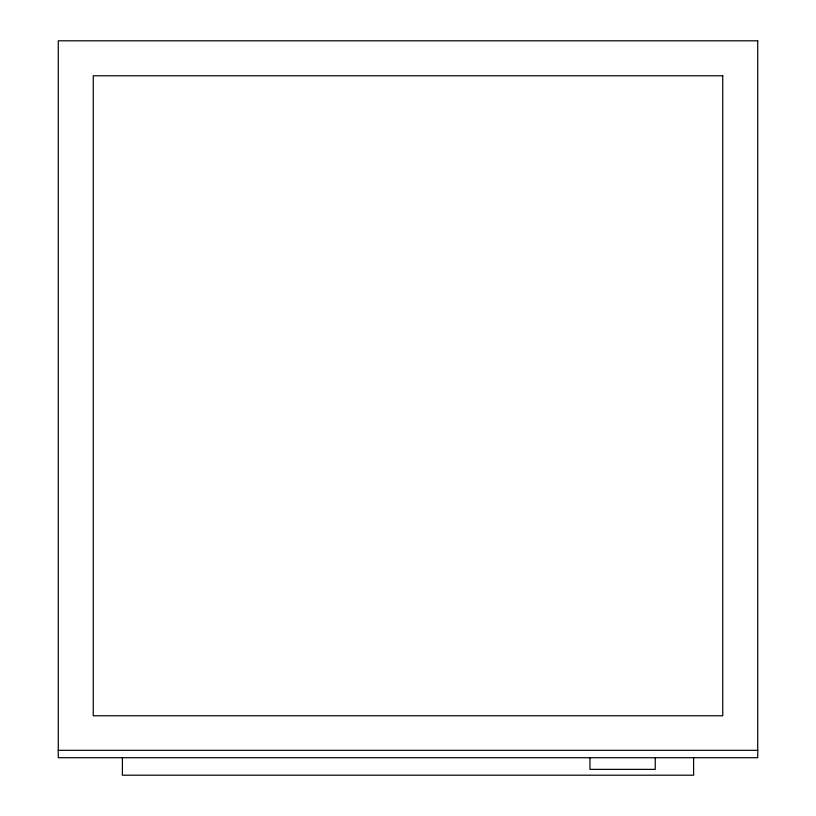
<?xml version="1.0" encoding="UTF-8"?>
<svg xmlns="http://www.w3.org/2000/svg" width="816" height="816" viewBox="0 0 816 816"><rect width="100%" height="100%" fill="white"/><g stroke="black" fill="none" stroke-linecap="round" stroke-linejoin="round"><path stroke-width="1.22" d="M58.283 750.312L757.717 750.312M693.6 757.717L693.6 775.2L122.4 775.2L122.4 757.717M655.248 757.717L655.248 769.376L589.968 769.376L589.968 757.717M757.717 40.8L58.283 40.8L58.283 757.717L757.717 757.717L757.717 40.8M722.741 75.776L93.259 75.776L93.259 715.765L722.741 715.765L722.741 75.776"/></g></svg>
